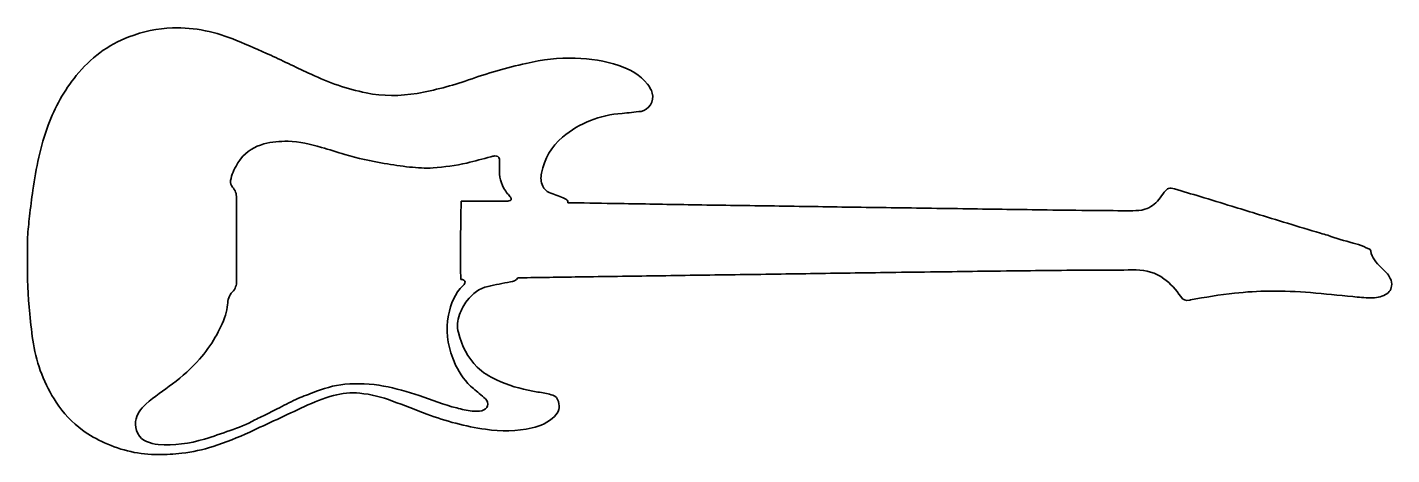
# Model space of a CAD drawing. Header units: millimetres. Extents: x -554 to -253, y 350 to 444.
import ezdxf

# ---------------------------------------------------------------- set-up
doc = ezdxf.new("R2010")
doc.units = ezdxf.units.MM
doc.header["$MEASUREMENT"] = 0
doc.layers.add('_U+56FE_U+5C42 1', color=7, linetype='Continuous')

# ---------------------------------------------------------------- blocks, each defined once
blk = doc.blocks.new('block 3')
at = {"layer": '_U+56FE_U+5C42 1', "color": 7, "lineweight": 35}
blk.add_open_spline([(-434.63, 405.06), (-433.78, 405.06), (-433.02, 405.07), (-432.27, 405.06), (-428.94, 405.01), (-425.6, 404.95), (-422.27, 404.9), (-417.26, 404.82), (-412.24, 404.73), (-407.23, 404.65), (-404.44, 404.6), (-401.66, 404.56), (-398.87, 404.52), (-396.02, 404.48), (-393.16, 404.44), (-390.31, 404.4), (-387.42, 404.36), (-384.52, 404.31), (-381.63, 404.27), (-378.88, 404.23), (-376.14, 404.18), (-373.39, 404.14), (-370.48, 404.1), (-367.56, 404.06), (-364.65, 404.02), (-361.69, 403.98), (-358.73, 403.94), (-355.78, 403.89), (-352.74, 403.85), (-349.7, 403.81), (-346.66, 403.77), (-343.81, 403.72), (-340.95, 403.68), (-338.1, 403.64), (-335.14, 403.6), (-332.19, 403.55), (-329.23, 403.51), (-325.85, 403.47), (-322.48, 403.42), (-319.1, 403.39), (-316.21, 403.36), (-313.31, 403.34), (-310.42, 403.35), (-309.52, 403.35), (-308.62, 403.38), (-307.74, 403.65), (-306.49, 404.04), (-305.51, 404.78), (-304.7, 405.78), (-304.28, 406.31), (-303.89, 406.85), (-303.49, 407.39), (-302.81, 408.33), (-302.35, 408.49), (-301.22, 408.15), (-299.34, 407.58), (-297.45, 407.02), (-295.57, 406.45), (-293.25, 405.75), (-290.93, 405.04), (-288.61, 404.33), (-286.87, 403.8), (-285.13, 403.26), (-283.39, 402.73), (-281.06, 402.01), (-278.71, 401.3), (-276.37, 400.59), (-273.97, 399.85), (-271.57, 399.12), (-269.17, 398.39), (-268.63, 398.22), (-268.06, 398.14), (-267.54, 397.94), (-265.73, 397.22), (-263.84, 396.77), (-261.98, 396.22), (-261.58, 396.1), (-261.16, 396.03), (-260.77, 395.88), (-260.01, 395.61), (-259.27, 395.29), (-258.51, 394.99), (-258.28, 394.9), (-258.15, 394.72), (-258.1, 394.48), (-257.79, 393.02), (-256.94, 391.9), (-255.87, 390.92), (-255.19, 390.3), (-254.53, 389.65), (-254.01, 388.88), (-253.67, 388.35), (-253.49, 387.77), (-253.48, 387.16), (-253.47, 386.14), (-253.94, 385.4), (-254.83, 384.9), (-255.85, 384.33), (-256.97, 384.17), (-258.11, 384.19), (-259.43, 384.21), (-260.74, 384.33), (-262.06, 384.45), (-265.15, 384.73), (-268.23, 385.07), (-271.32, 385.33), (-274.31, 385.58), (-277.31, 385.71), (-280.31, 385.69), (-282.89, 385.66), (-285.46, 385.48), (-288.03, 385.22), (-291.29, 384.89), (-294.51, 384.32), (-297.73, 383.73), (-297.81, 383.71), (-297.89, 383.7), (-297.97, 383.68), (-298.8, 383.49), (-299.38, 383.71), (-299.88, 384.47), (-300.87, 385.98), (-302.1, 387.31), (-303.58, 388.38), (-305.4, 389.71), (-307.45, 390.33), (-309.7, 390.32), (-314.4, 390.3), (-319.1, 390.28), (-323.8, 390.25), (-326.84, 390.23), (-329.88, 390.2), (-332.92, 390.16), (-336.42, 390.12), (-339.92, 390.08), (-343.43, 390.04), (-346.4, 390), (-349.38, 389.95), (-352.36, 389.91), (-355.76, 389.86), (-359.15, 389.83), (-362.55, 389.78), (-365.53, 389.74), (-368.51, 389.7), (-371.48, 389.66), (-374.38, 389.62), (-377.27, 389.58), (-380.17, 389.53), (-383.06, 389.49), (-385.95, 389.45), (-388.85, 389.4), (-391.85, 389.36), (-394.85, 389.32), (-397.84, 389.28), (-400.8, 389.24), (-403.76, 389.2), (-406.71, 389.16), (-409.55, 389.12), (-412.38, 389.07), (-415.21, 389.03), (-420.87, 388.95), (-426.53, 388.88), (-432.19, 388.79), (-436.53, 388.73), (-440.87, 388.66), (-445.21, 388.59), (-445.34, 388.59), (-445.46, 388.59), (-445.61, 388.59), (-445.98, 387.96), (-446.62, 387.83), (-447.27, 387.7), (-448.91, 387.38), (-450.56, 387.08), (-452.19, 386.71), (-454.12, 386.27), (-455.58, 385.1), (-456.78, 383.58), (-457.51, 382.66), (-458.05, 381.61), (-458.46, 380.5), (-458.93, 379.21), (-459.03, 377.88), (-458.7, 376.54), (-457.99, 373.66), (-456.65, 371.1), (-454.56, 368.97), (-453.36, 367.75), (-451.88, 366.89), (-450.34, 366.16), (-447.79, 364.94), (-445.08, 364.21), (-442.32, 363.68), (-441.33, 363.49), (-440.34, 363.35), (-439.35, 363.17), (-438.88, 363.08), (-438.41, 362.94), (-437.96, 362.78), (-437.3, 362.55), (-436.9, 362.07), (-436.71, 361.39), (-436.36, 360.13), (-436.61, 359.04), (-437.58, 358.12), (-438.98, 356.8), (-440.65, 356.02), (-442.5, 355.59), (-445.89, 354.82), (-449.31, 354.82), (-452.75, 355.29), (-457.17, 355.89), (-461.44, 357.09), (-465.62, 358.62), (-468.15, 359.56), (-470.67, 360.55), (-473.19, 361.51), (-475.52, 362.39), (-477.91, 362.99), (-480.39, 363.23), (-482.35, 363.42), (-484.28, 363.21), (-486.18, 362.72), (-488.41, 362.15), (-490.5, 361.25), (-492.58, 360.29), (-496.59, 358.42), (-500.59, 356.54), (-504.6, 354.69), (-507.21, 353.49), (-509.87, 352.41), (-512.61, 351.53), (-514.87, 350.8), (-517.18, 350.32), (-519.54, 350.04), (-521.25, 349.83), (-522.96, 349.71), (-524.68, 349.72), (-528.8, 349.74), (-532.75, 350.59), (-536.49, 352.33), (-538.19, 353.11), (-539.83, 354), (-541.34, 355.1), (-543.65, 356.79), (-545.56, 358.86), (-547.14, 361.24), (-549.74, 365.16), (-551.39, 369.46), (-552.17, 374.09), (-552.53, 376.25), (-552.72, 378.45), (-552.95, 380.64), (-553.37, 384.65), (-553.5, 388.67), (-553.48, 392.7), (-553.48, 394.32), (-553.5, 395.93), (-553.42, 397.54), (-553.35, 399.07), (-553.18, 400.59), (-553, 402.12), (-552.79, 404.03), (-552.56, 405.95), (-552.28, 407.85), (-551.55, 412.71), (-550.62, 417.52), (-548.89, 422.14), (-547.42, 426.1), (-545.43, 429.76), (-542.73, 433.04), (-539.59, 436.85), (-535.82, 439.81), (-531.17, 441.55), (-528.07, 442.71), (-524.88, 443.43), (-521.55, 443.52), (-516.65, 443.66), (-511.97, 442.68), (-507.48, 440.76), (-504.97, 439.69), (-502.46, 438.63), (-499.98, 437.5), (-497.01, 436.15), (-494.07, 434.7), (-491.11, 433.33), (-487.21, 431.53), (-483.19, 430.09), (-478.98, 429.24), (-475.26, 428.49), (-471.52, 428.51), (-467.79, 429.14), (-463.94, 429.8), (-460.18, 430.8), (-456.49, 432.09), (-452.34, 433.54), (-448.11, 434.76), (-443.81, 435.73), (-440.26, 436.54), (-436.68, 437), (-433.02, 436.88), (-429.74, 436.77), (-426.51, 436.26), (-423.39, 435.24), (-420.93, 434.44), (-418.75, 433.18), (-417.11, 431.13), (-416.65, 430.55), (-416.29, 429.93), (-416.07, 429.21), (-415.55, 427.5), (-416.9, 425.37), (-418.53, 425.18), (-419.93, 425.02), (-421.32, 424.84), (-422.72, 424.73), (-427.64, 424.37), (-432.02, 422.66), (-435.81, 419.5), (-438.28, 417.43), (-439.78, 414.77), (-440.44, 411.63), (-440.64, 410.64), (-440.57, 409.67), (-440.14, 408.74), (-439.84, 408.11), (-439.41, 407.62), (-438.74, 407.37), (-437.7, 406.97), (-436.67, 406.56), (-435.64, 406.15), (-435.45, 406.07), (-435.25, 405.99), (-435.07, 405.89), (-434.77, 405.74), (-434.54, 405.54), (-434.63, 405.06)], degree=3, knots=[0, 0, 0, 0, 1, 1, 1, 2, 2, 2, 3, 3, 3, 4, 4, 4, 5, 5, 5, 6, 6, 6, 7, 7, 7, 8, 8, 8, 9, 9, 9, 10, 10, 10, 11, 11, 11, 12, 12, 12, 13, 13, 13, 14, 14, 14, 15, 15, 15, 16, 16, 16, 17, 17, 17, 18, 18, 18, 19, 19, 19, 20, 20, 20, 21, 21, 21, 22, 22, 22, 23, 23, 23, 24, 24, 24, 25, 25, 25, 26, 26, 26, 27, 27, 27, 28, 28, 28, 29, 29, 29, 30, 30, 30, 31, 31, 31, 32, 32, 32, 33, 33, 33, 34, 34, 34, 35, 35, 35, 36, 36, 36, 37, 37, 37, 38, 38, 38, 39, 39, 39, 40, 40, 40, 41, 41, 41, 42, 42, 42, 43, 43, 43, 44, 44, 44, 45, 45, 45, 46, 46, 46, 47, 47, 47, 48, 48, 48, 49, 49, 49, 50, 50, 50, 51, 51, 51, 52, 52, 52, 53, 53, 53, 54, 54, 54, 55, 55, 55, 56, 56, 56, 57, 57, 57, 58, 58, 58, 59, 59, 59, 60, 60, 60, 61, 61, 61, 62, 62, 62, 63, 63, 63, 64, 64, 64, 65, 65, 65, 66, 66, 66, 67, 67, 67, 68, 68, 68, 69, 69, 69, 70, 70, 70, 71, 71, 71, 72, 72, 72, 73, 73, 73, 74, 74, 74, 75, 75, 75, 76, 76, 76, 77, 77, 77, 78, 78, 78, 79, 79, 79, 80, 80, 80, 81, 81, 81, 82, 82, 82, 83, 83, 83, 84, 84, 84, 85, 85, 85, 86, 86, 86, 87, 87, 87, 88, 88, 88, 89, 89, 89, 90, 90, 90, 91, 91, 91, 92, 92, 92, 93, 93, 93, 94, 94, 94, 95, 95, 95, 96, 96, 96, 97, 97, 97, 98, 98, 98, 99, 99, 99, 100, 100, 100, 101, 101, 101, 102, 102, 102, 103, 103, 103, 104, 104, 104, 105, 105, 105, 106, 106, 106, 107, 107, 107, 108, 108, 108, 109, 109, 109, 110, 110, 110, 111, 111, 111, 112, 112, 112, 112], dxfattribs=at)
blk = doc.blocks.new('block 4')
at = {"layer": '_U+56FE_U+5C42 1', "color": 7, "lineweight": 35}
blk.add_open_spline([(-458.13, 405.44), (-458.13, 405.1), (-458.13, 404.83), (-458.13, 404.56), (-458.18, 400.34), (-458.24, 396.13), (-458.27, 391.91), (-458.28, 390.7), (-458.19, 389.49), (-458.14, 388.25), (-458, 388.22), (-457.91, 388.2), (-457.81, 388.19), (-457.29, 388.11), (-457.1, 387.77), (-457.33, 387.3), (-457.4, 387.16), (-457.5, 387.02), (-457.63, 386.9), (-459.53, 385.14), (-460.42, 382.85), (-460.88, 380.38), (-461.49, 377.15), (-461.15, 374.01), (-459.96, 370.93), (-459.16, 368.87), (-458.07, 367), (-456.6, 365.37), (-455.85, 364.55), (-454.95, 363.88), (-454.12, 363.15), (-453.67, 362.77), (-453.19, 362.43), (-452.78, 362.01), (-451.81, 361.01), (-452.21, 359.7), (-453.56, 359.37), (-454.27, 359.2), (-454.98, 359.24), (-455.69, 359.3), (-456.85, 359.4), (-457.96, 359.71), (-459.08, 359.99), (-461.9, 360.68), (-464.58, 361.76), (-467.31, 362.71), (-469.87, 363.6), (-472.49, 364.26), (-475.14, 364.81), (-477.96, 365.38), (-480.81, 365.41), (-483.66, 365.2), (-486.14, 365.01), (-488.45, 364.2), (-490.75, 363.32), (-491.98, 362.84), (-493.23, 362.41), (-494.43, 361.86), (-495.84, 361.22), (-497.2, 360.46), (-498.58, 359.76), (-499.7, 359.2), (-500.83, 358.64), (-501.96, 358.08), (-502.47, 357.83), (-502.99, 357.6), (-503.49, 357.34), (-505.23, 356.41), (-507.05, 355.66), (-508.92, 355.02), (-510.78, 354.38), (-512.64, 353.71), (-514.53, 353.15), (-517.85, 352.15), (-521.23, 351.66), (-524.71, 351.96), (-525.59, 352.03), (-526.44, 352.26), (-527.27, 352.58), (-528.92, 353.22), (-529.95, 355.28), (-529.69, 356.99), (-529.43, 358.6), (-528.57, 359.8), (-527.41, 360.85), (-525.58, 362.5), (-523.51, 363.82), (-521.55, 365.29), (-519.4, 366.92), (-517.42, 368.73), (-515.62, 370.72), (-514.29, 372.18), (-513.19, 373.81), (-512.18, 375.51), (-511.25, 377.06), (-510.49, 378.69), (-509.93, 380.41), (-509.69, 381.15), (-509.55, 381.91), (-509.48, 382.69), (-509.39, 383.73), (-509.15, 384.71), (-508.38, 385.49), (-507.73, 386.16), (-507.48, 386.97), (-507.48, 387.9), (-507.5, 393.98), (-507.5, 400.06), (-507.49, 406.15), (-507.49, 407.07), (-507.74, 407.88), (-508.39, 408.55), (-508.76, 408.94), (-508.86, 409.41), (-508.78, 409.95), (-508.59, 411.26), (-508.02, 412.42), (-507.36, 413.55), (-507.12, 413.95), (-506.86, 414.33), (-506.59, 414.7), (-505.28, 416.43), (-503.49, 417.43), (-501.46, 418.02), (-499.73, 418.52), (-497.96, 418.61), (-496.17, 418.6), (-493.63, 418.58), (-491.23, 417.91), (-488.83, 417.27), (-487.09, 416.81), (-485.38, 416.2), (-483.66, 415.69), (-480.82, 414.85), (-477.93, 414.22), (-475.02, 413.74), (-473.16, 413.44), (-471.29, 413.11), (-469.42, 412.95), (-467.71, 412.8), (-465.99, 412.62), (-464.27, 412.76), (-461.78, 412.95), (-459.31, 413.26), (-456.87, 413.82), (-455.1, 414.24), (-453.35, 414.74), (-451.58, 415.2), (-451.28, 415.28), (-450.97, 415.36), (-450.66, 415.37), (-450.11, 415.4), (-449.81, 415.2), (-449.7, 414.67), (-449.62, 414.25), (-449.61, 413.8), (-449.65, 413.36), (-449.79, 411.57), (-449.6, 409.84), (-448.71, 408.25), (-448.47, 407.83), (-448.16, 407.45), (-447.87, 407.07), (-447.67, 406.8), (-447.43, 406.57), (-447.23, 406.3), (-446.96, 405.9), (-447.11, 405.55), (-447.59, 405.48), (-447.92, 405.44), (-448.26, 405.44), (-448.6, 405.44), (-451.51, 405.44), (-454.43, 405.44), (-457.35, 405.44), (-457.58, 405.44), (-457.8, 405.44), (-458.13, 405.44)], degree=3, knots=[0, 0, 0, 0, 1, 1, 1, 2, 2, 2, 3, 3, 3, 4, 4, 4, 5, 5, 5, 6, 6, 6, 7, 7, 7, 8, 8, 8, 9, 9, 9, 10, 10, 10, 11, 11, 11, 12, 12, 12, 13, 13, 13, 14, 14, 14, 15, 15, 15, 16, 16, 16, 17, 17, 17, 18, 18, 18, 19, 19, 19, 20, 20, 20, 21, 21, 21, 22, 22, 22, 23, 23, 23, 24, 24, 24, 25, 25, 25, 26, 26, 26, 27, 27, 27, 28, 28, 28, 29, 29, 29, 30, 30, 30, 31, 31, 31, 32, 32, 32, 33, 33, 33, 34, 34, 34, 35, 35, 35, 36, 36, 36, 37, 37, 37, 38, 38, 38, 39, 39, 39, 40, 40, 40, 41, 41, 41, 42, 42, 42, 43, 43, 43, 44, 44, 44, 45, 45, 45, 46, 46, 46, 47, 47, 47, 48, 48, 48, 49, 49, 49, 50, 50, 50, 51, 51, 51, 52, 52, 52, 53, 53, 53, 54, 54, 54, 55, 55, 55, 56, 56, 56, 57, 57, 57, 58, 58, 58, 59, 59, 59, 59], dxfattribs=at)
blk = doc.blocks.new('block 2')
at = {"layer": '_U+56FE_U+5C42 1'}
for name in ['block 3', 'block 4']:
    blk.add_blockref(name, (0, 0), dxfattribs=at)

msp = doc.modelspace()

# ---------------------------------------------------------------- block references
at = {"layer": '_U+56FE_U+5C42 1'}
msp.add_blockref('block 2', (0, 0), dxfattribs=at)

doc.saveas('drawing.dxf')
